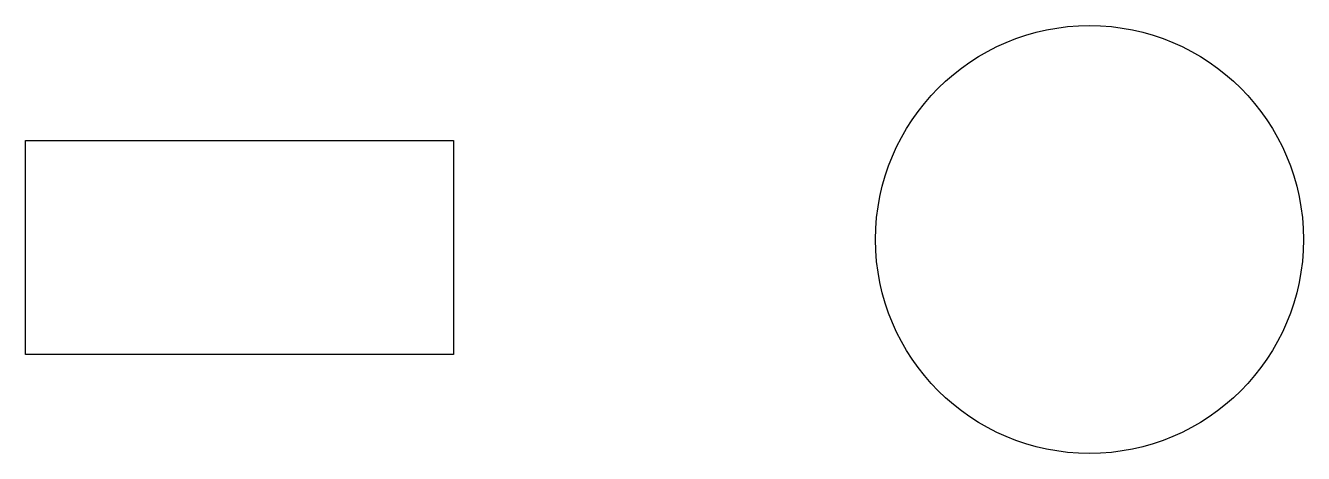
# Model space of a CAD drawing. Header units: millimetres. Extents: x 1110 to 1707, y -99 to 101.
import ezdxf

# ---------------------------------------------------------------- set-up
doc = ezdxf.new("R2010")
doc.units = ezdxf.units.MM

msp = doc.modelspace()

# ---------------------------------------------------------------- linework, layer by layer
msp.add_lwpolyline([(1109.81, 47.29), (1309.81, 47.29), (1309.81, -52.71), (1109.81, -52.71)], close=True)
msp.add_circle((1607.11, 1.09), 100)

doc.saveas('drawing.dxf')
